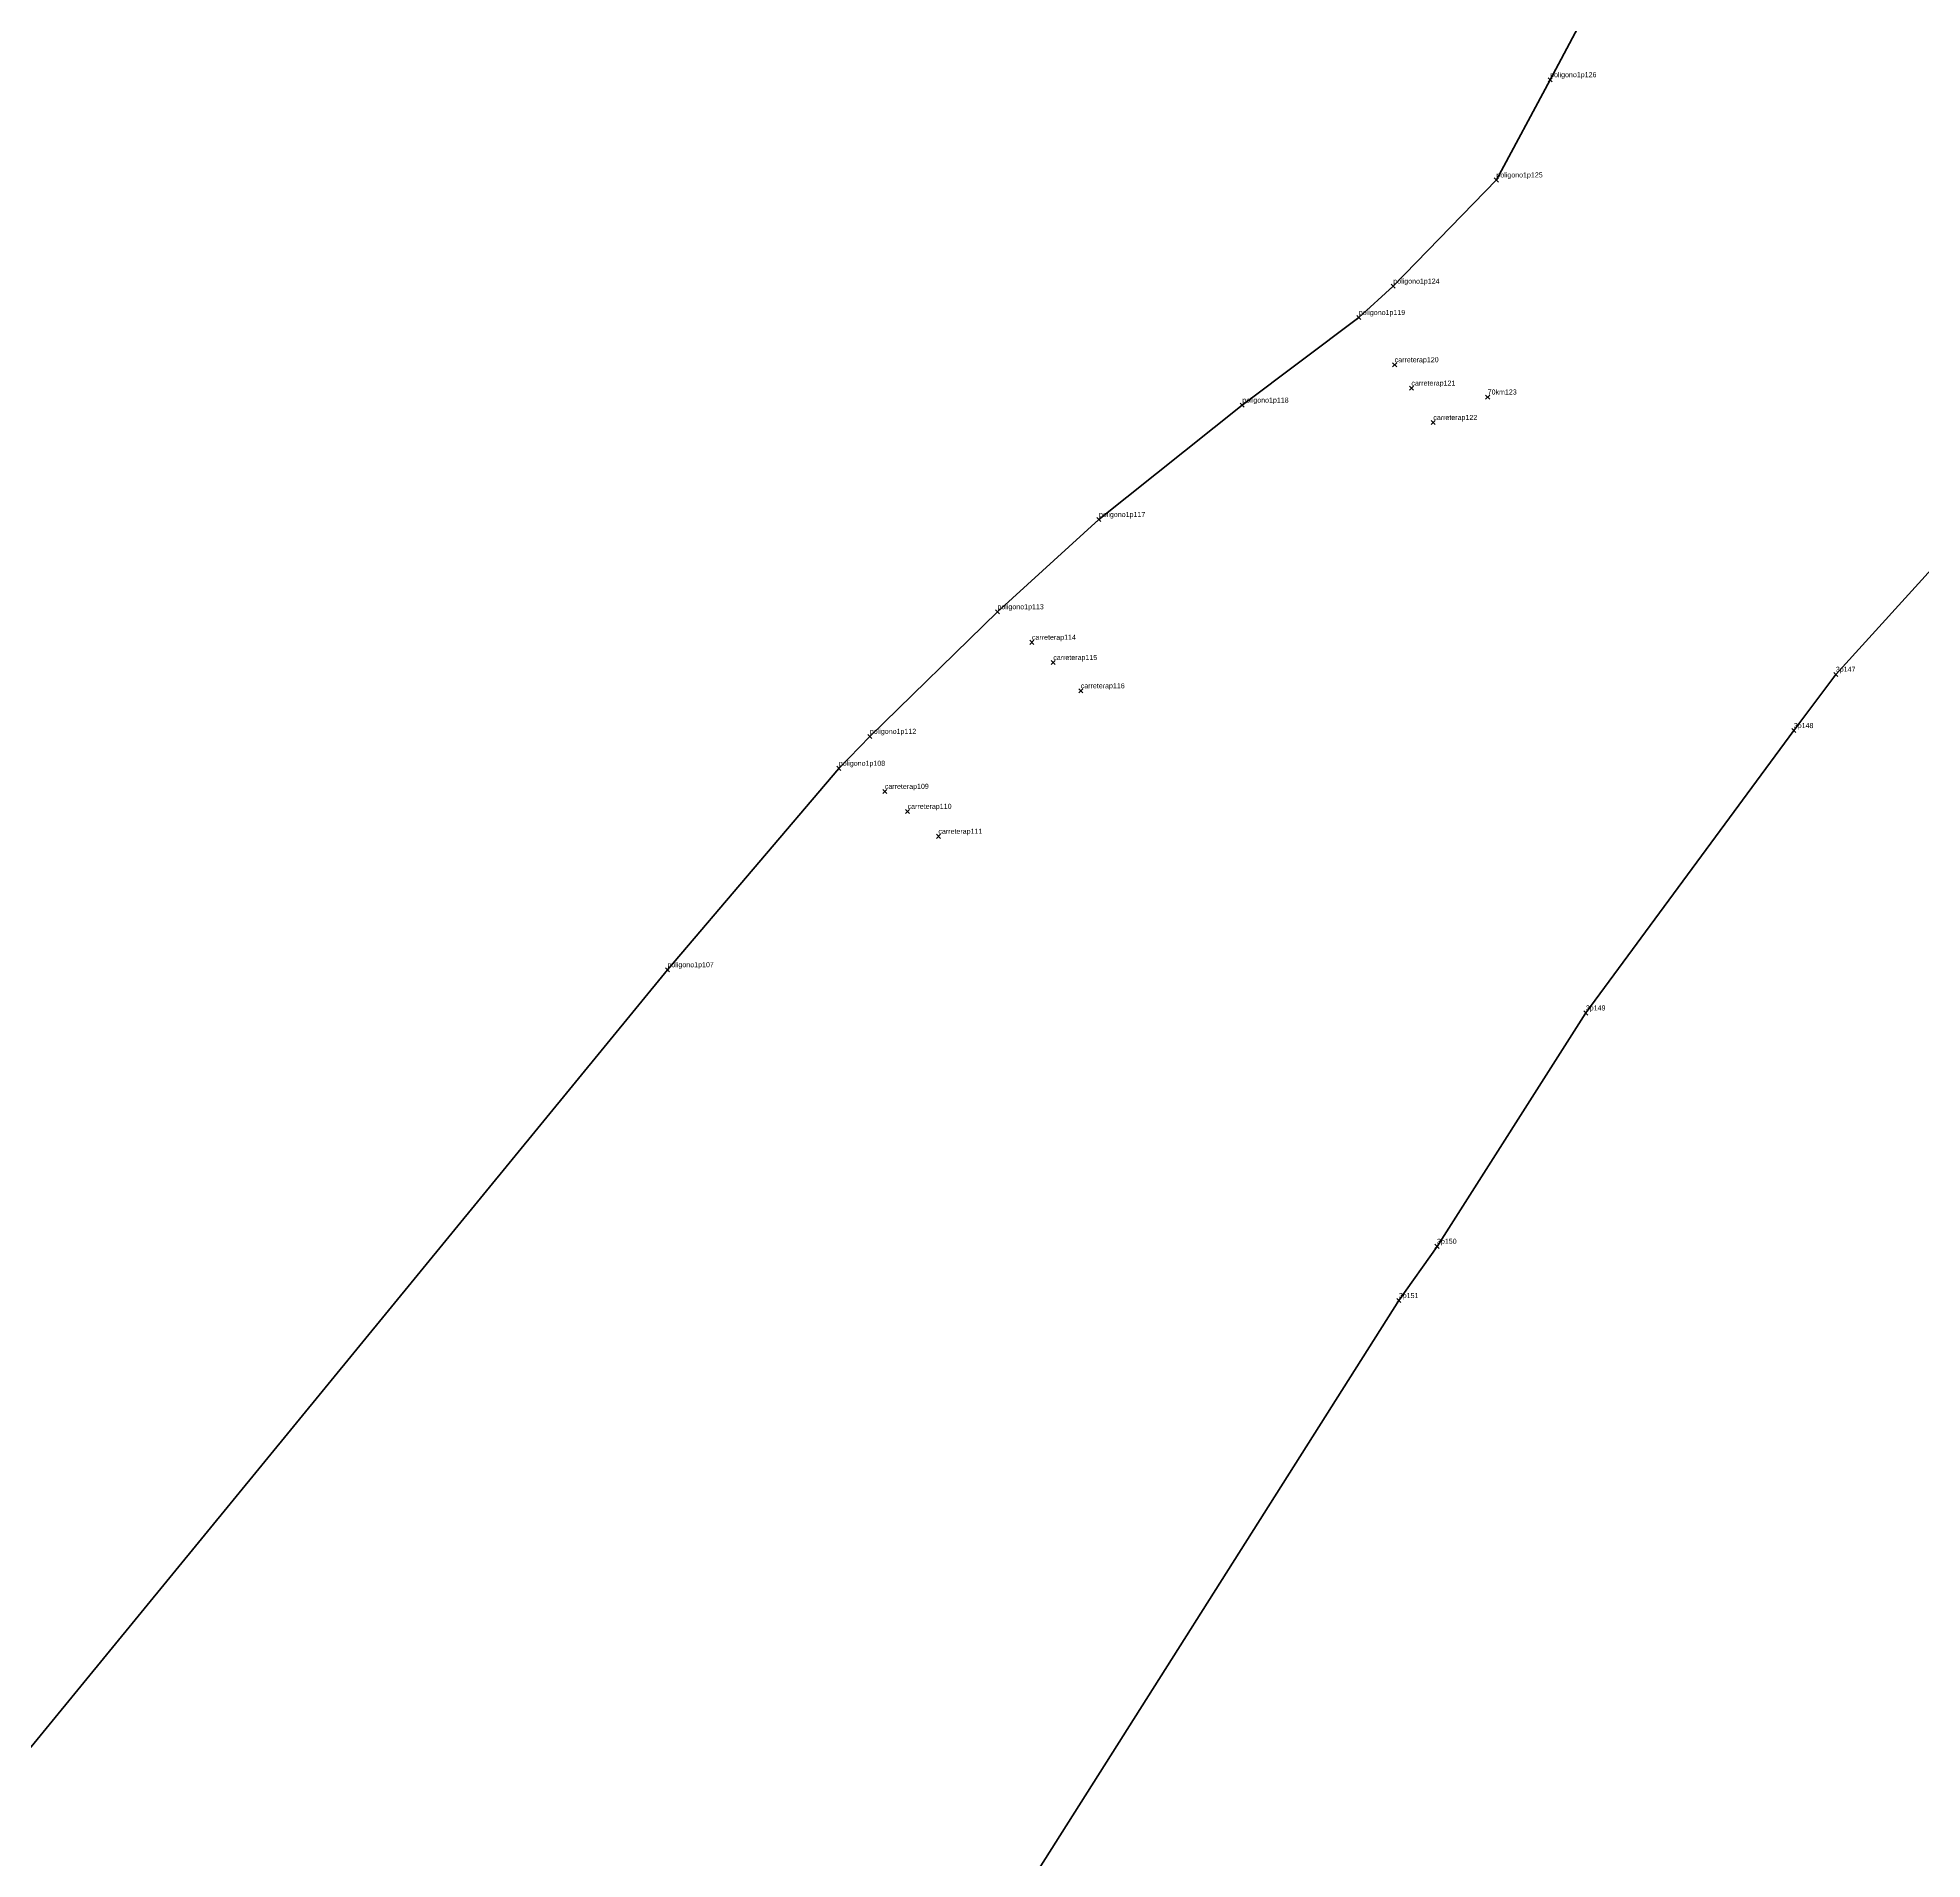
# Model space of a CAD drawing. Header units: millimetres. Extents: x 621039 to 621944, y 1339693 to 1340504.
# Drawn here: x 621566.4 to 621752.8, y 1340045.9 to 1340226.2 of the extents above; entities that cross this region are included whole.
import ezdxf

# ---------------------------------------------------------------- set-up
doc = ezdxf.new("R2010")
doc.units = ezdxf.units.MM
doc.header["$PDMODE"] = 3
doc.header["$PDSIZE"] = 0.2
for name, color, linetype, lineweight in [('Line', 250, 'CONTINUOUS', 100), ('Point', 5, 'CONTINUOUS', 100), ('Point_Name', 1, 'CONTINUOUS', 100)]:
    doc.layers.add(name, color=color, linetype=linetype, lineweight=lineweight)
doc.styles.get("Standard").update_dxf_attribs({"font": 'arial.ttf', "width": 0.65})

msp = doc.modelspace()

# ---------------------------------------------------------------- linework, layer by layer
at = {"layer": 'Line'}
for points in [[(621933.25, 1340303.57, 0), (621935.14, 1340298.92, 0), (621939.43, 1340288.23, 0), (621940.77, 1340282.92, 0), (621941.63, 1340277.93, 0), (621939.34, 1340276.05, 0), (621936.78, 1340274.08, 0), (621932.44, 1340271.48, 0), (621910.98, 1340261.28, 0), (621844.74, 1340228.5, 0), (621804.51, 1340205.82, 0), (621770.81, 1340185.36, 0), (621754.7, 1340174.66, 0), (621744.26, 1340163.17, 0), (621740.1, 1340157.6, 0), (621719.53, 1340129.66, 0), (621704.81, 1340106.57, 0), (621701.03, 1340101.2, 0), (621660.43, 1340037.08, 0)], [(621377.22, 1339936.78, 0), (621393.33, 1339928.24, 0), (621421.23, 1339912.36, 0), (621436.7, 1339903.52, 0), (621456.92, 1339924.19, 0), (621466.36, 1339937.58, 0), (621478.2, 1339951.53, 0), (621489.39, 1339964.58, 0), (621501.82, 1339979.44, 0), (621511.41, 1339992.1, 0), (621558.1, 1340047.75, 0), (621628.69, 1340133.94, 0), (621645.64, 1340153.87, 0), (621648.71, 1340157.03, 0), (621661.33, 1340169.36, 0), (621671.37, 1340178.49, 0), (621685.55, 1340189.81, 0), (621697.08, 1340198.48, 0), (621700.48, 1340201.58, 0), (621710.68, 1340212.09, 0), (621716, 1340222.01, 0), (621720.14, 1340229.76, 0), (621734.79, 1340255.96, 0), (621746.58, 1340279.4, 0)]]:
    msp.add_polyline3d(points, dxfattribs=at)
at = {"layer": 'Point'}
for p in [(621716, 1340222.01, 33.74), (621710.68, 1340212.09, 33.95), (621700.48, 1340201.58, 34.04), (621697.08, 1340198.48, 34.47), (621700.62, 1340193.8, 34.97), (621702.28, 1340191.49, 34.82), (621709.82, 1340190.61, 34.42), (621685.55, 1340189.81, 34.46), (621704.44, 1340188.09, 34.58), (621671.37, 1340178.49, 34.62), (621661.33, 1340169.36, 34.43), (621664.74, 1340166.34, 34.87), (621666.85, 1340164.34, 34.66), (621744.26, 1340163.17, 34.74), (621669.57, 1340161.54, 34.4), (621648.71, 1340157.03, 34.52), (621740.1, 1340157.6, 34.72), (621645.64, 1340153.87, 34.59), (621650.19, 1340151.59, 34.86), (621652.44, 1340149.61, 34.62), (621655.49, 1340147.14, 34.36), (621628.69, 1340133.94, 34.25), (621719.53, 1340129.66, 34.88), (621704.81, 1340106.57, 34.79), (621701.03, 1340101.2, 34.76)]:
    msp.add_point(p, dxfattribs=at)

# ---------------------------------------------------------------- texts
at = {"layer": 'Point_Name'}
for s, p in [('poligono1p126', (621716, 1340222.26)), ('poligono1p125', (621710.68, 1340212.34)), ('poligono1p124', (621700.48, 1340201.83)), ('poligono1p119', (621697.08, 1340198.73)), ('carreterap120', (621700.62, 1340194.05)), ('carreterap121', (621702.28, 1340191.74)), ('70km123', (621709.82, 1340190.86)), ('poligono1p118', (621685.55, 1340190.06)), ('carreterap122', (621704.44, 1340188.34)), ('poligono1p117', (621671.37, 1340178.74)), ('poligono1p113', (621661.33, 1340169.61)), ('carreterap114', (621664.74, 1340166.59)), ('carreterap115', (621666.85, 1340164.59)), ('3p147', (621744.26, 1340163.42)), ('carreterap116', (621669.57, 1340161.79)), ('poligono1p112', (621648.71, 1340157.28)), ('3p148', (621740.1, 1340157.85)), ('poligono1p108', (621645.64, 1340154.12)), ('carreterap109', (621650.19, 1340151.84)), ('carreterap110', (621652.44, 1340149.86)), ('carreterap111', (621655.49, 1340147.39)), ('poligono1p107', (621628.69, 1340134.19)), ('3p149', (621719.53, 1340129.91)), ('3p150', (621704.81, 1340106.82)), ('3p151', (621701.03, 1340101.45))]:
    msp.add_text(s, height=0.5, dxfattribs=at).set_placement(p)

doc.saveas('drawing.dxf')
